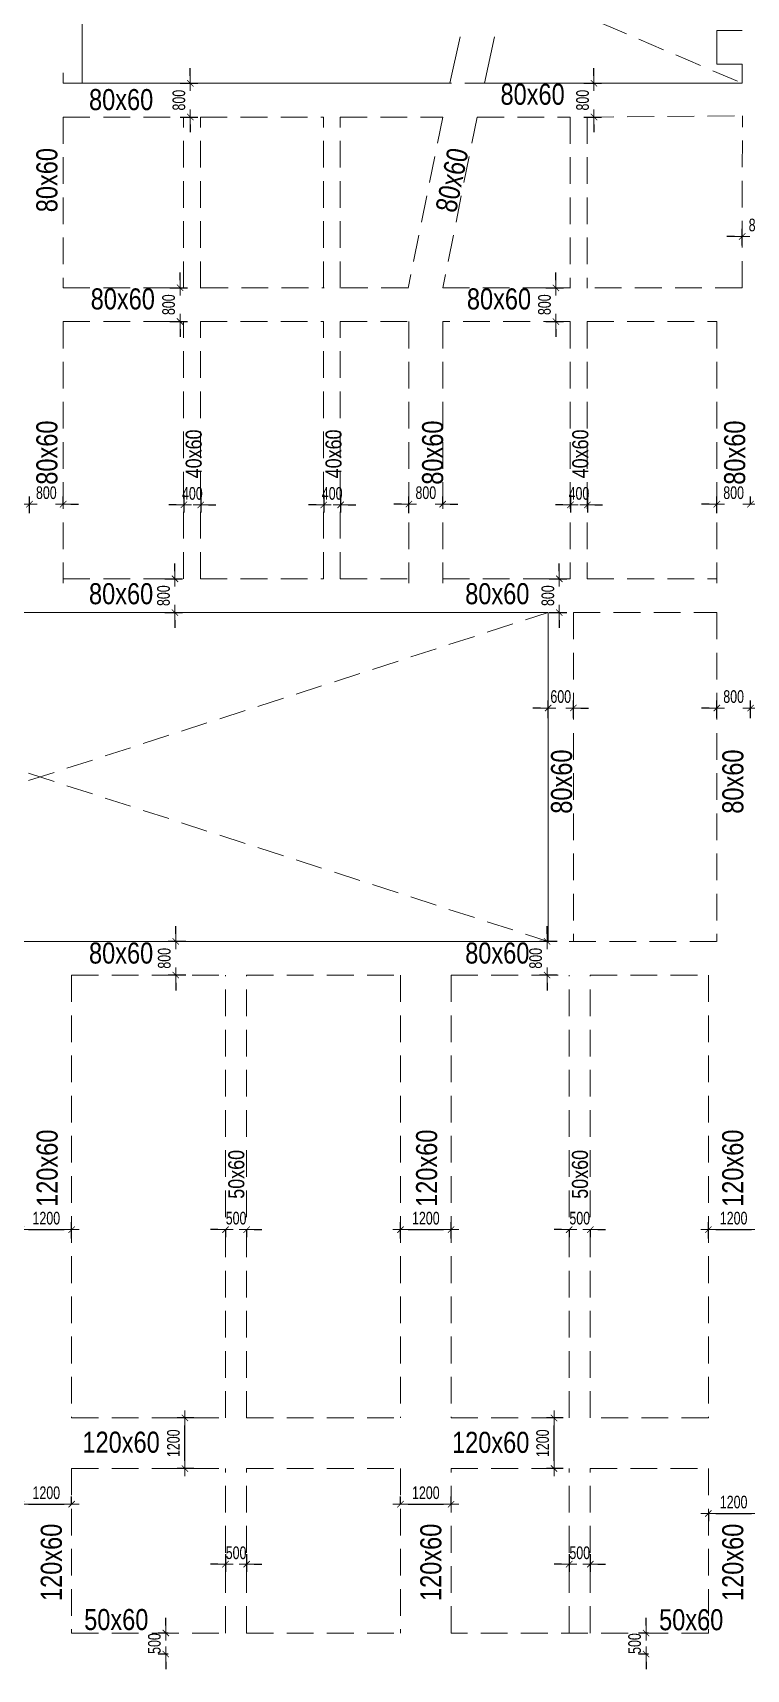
# Model space of a CAD drawing. Header units: millimetres. Extents: x 40 to 217000, y 40 to 90716.
# Drawn here: x 72378 to 89299, y 40 to 38849 of the extents above; entities that cross this region are included whole.
import ezdxf
from ezdxf.enums import TextEntityAlignment as Align

# ---------------------------------------------------------------- set-up
doc = ezdxf.new("R2010")
doc.units = ezdxf.units.MM
doc.header["$MEASUREMENT"] = 0
doc.header["$PDMODE"] = 1
doc.linetypes.add('DASHED2', pattern=[9.525, 6.35, -3.175])
doc.linetypes.add('HIDDEN2', pattern=[4.7625, 3.175, -1.5875])
doc.layers.get('Defpoints').update_dxf_attribs({"lineweight": 9})
doc.layers.add('Kich thuoc dam diml', color=230, linetype='Continuous', plot=False)
doc.layers.add('NDC. KT Dam', color=42, linetype='Continuous')
for name, color, linetype, lineweight in [('NDC_S_BEAM', 3, 'HIDDEN2', 20), ('NDC_S_DIM', 1, 'Continuous', 15), ('NDC_S_OPENING', 9, 'DASHED2', 13), ('NDC_S_SLAB', 2, 'Continuous', 20)]:
    doc.layers.add(name, color=color, linetype=linetype, lineweight=lineweight)
doc.styles.add('ARIAL', font='arial.ttf', dxfattribs={"width": 0.8})
doc.styles.add('NDC_DIM', font='', dxfattribs={"width": 0.75})
doc.styles.get('NDC_DIM').set_extended_font_data('Dotum')
doc.dimstyles.new('NDC_dim_100', dxfattribs={"dimscale": 120, "dimtxt": 2.5, "dimasz": 1.5, "dimexe": 1.5, "dimexo": 2.5, "dimgap": 1, "dimtad": 1, "dimdec": 0, "dimzin": 0, "dimdsep": 46, "dimtxsty": 'NDC_DIM', "dimblk": 'DIMMARK', "dimcen": 0.09, "dimdle": 1.2, "dimclrd": 1, "dimclre": 1, "dimclrt": 3, "dimadec": 0, "dimazin": 0, "dimtfac": 1, "dimtdec": 0, "dimtix": 1, "dimtofl": 0, "dimtmove": 0, "dimatfit": 3, "dimfxl": 0, "dimtolj": 1, "dimtzin": 0, "dimarcsym": 0})

# ---------------------------------------------------------------- blocks, each defined once
blk = doc.blocks.new('DIMMARK')
at = {"layer": 'NDC_S_DIM', "color": 1}
blk.add_line((-1.5, 0), (1, 0), dxfattribs=at)
at = {"layer": 'NDC_S_DIM', "color": 2, "const_width": 0.1}
blk.add_lwpolyline([(-0.42, -0.42), (0.42, 0.42)], dxfattribs=at)
blk = doc.blocks.new('*D1172')
at = {"layer": 'Defpoints', "color": 0, "transparency": 16777216}
for p in [(73300, 10466), (72100, 9952), (73300, 9952)]:
    blk.add_point(p, dxfattribs=at)
at = {"layer": 'Kich thuoc dam diml', "color": 1, "lineweight": -2, "transparency": 16777216}
for p, q in [((72100, 10252), (72100, 10646)), ((73300, 10252), (73300, 10646)), ((72280, 10466), (73120, 10466))]:
    blk.add_line(p, q, dxfattribs=at)
at = {"layer": 'Kich thuoc dam diml', "color": 1, "lineweight": -2, "transparency": 16777216, "xscale": 180, "yscale": 180, "zscale": 180, "rotation": 180}
blk.add_blockref('DIMMARK', (72100, 10466), dxfattribs=at)
at = {"layer": 'Kich thuoc dam diml', "color": 1, "lineweight": -2, "transparency": 16777216, "xscale": 180, "yscale": 180, "zscale": 180}
blk.add_blockref('DIMMARK', (73300, 10466), dxfattribs=at)
at = {"layer": 'Kich thuoc dam diml', "color": 3, "transparency": 16777216, "insert": (72700, 10736), "char_height": 300, "attachment_point": 5, "style": 'NDC_DIM'}
blk.add_mtext('\\A1;1200', dxfattribs=at)
blk = doc.blocks.new('*D1173')
at = {"layer": 'Defpoints', "color": 0, "transparency": 16777216}
for p in [(82300, 10466), (81100, 9952), (82300, 9952)]:
    blk.add_point(p, dxfattribs=at)
at = {"layer": 'Kich thuoc dam diml', "color": 1, "lineweight": -2, "transparency": 16777216}
for p, q in [((81100, 10252), (81100, 10646)), ((82300, 10252), (82300, 10646)), ((81280, 10466), (82120, 10466))]:
    blk.add_line(p, q, dxfattribs=at)
at = {"layer": 'Kich thuoc dam diml', "color": 1, "lineweight": -2, "transparency": 16777216, "xscale": 180, "yscale": 180, "zscale": 180, "rotation": 180}
blk.add_blockref('DIMMARK', (81100, 10466), dxfattribs=at)
at = {"layer": 'Kich thuoc dam diml', "color": 1, "lineweight": -2, "transparency": 16777216, "xscale": 180, "yscale": 180, "zscale": 180}
blk.add_blockref('DIMMARK', (82300, 10466), dxfattribs=at)
at = {"layer": 'Kich thuoc dam diml', "color": 3, "transparency": 16777216, "insert": (81700, 10736), "char_height": 300, "attachment_point": 5, "style": 'NDC_DIM'}
blk.add_mtext('\\A1;1200', dxfattribs=at)
blk = doc.blocks.new('*D1174')
at = {"layer": 'Defpoints', "color": 0, "transparency": 16777216}
for p in [(89600, 10466), (88400, 9952), (89600, 9952)]:
    blk.add_point(p, dxfattribs=at)
at = {"layer": 'Kich thuoc dam diml', "color": 1, "lineweight": -2, "transparency": 16777216}
for p, q in [((88400, 10252), (88400, 10646)), ((89600, 10252), (89600, 10646)), ((88580, 10466), (89420, 10466))]:
    blk.add_line(p, q, dxfattribs=at)
at = {"layer": 'Kich thuoc dam diml', "color": 1, "lineweight": -2, "transparency": 16777216, "xscale": 180, "yscale": 180, "zscale": 180, "rotation": 180}
blk.add_blockref('DIMMARK', (88400, 10466), dxfattribs=at)
at = {"layer": 'Kich thuoc dam diml', "color": 1, "lineweight": -2, "transparency": 16777216, "xscale": 180, "yscale": 180, "zscale": 180}
blk.add_blockref('DIMMARK', (89600, 10466), dxfattribs=at)
at = {"layer": 'Kich thuoc dam diml', "color": 3, "transparency": 16777216, "insert": (89000, 10736), "char_height": 300, "attachment_point": 5, "style": 'NDC_DIM'}
blk.add_mtext('\\A1;1200', dxfattribs=at)
blk = doc.blocks.new('*D1191')
at = {"layer": 'Defpoints', "color": 0, "transparency": 16777216}
for p in [(76950, 10585), (77450, 10585), (77450, 10466)]:
    blk.add_point(p, dxfattribs=at)
at = {"layer": 'Kich thuoc dam diml', "color": 1, "lineweight": -2, "transparency": 16777216}
for p, q in [((76770, 10466), (76590, 10466)), ((76950, 10466), (76950, 10286)), ((77450, 10466), (77450, 10286)), ((77630, 10466), (77810, 10466))]:
    blk.add_line(p, q, dxfattribs=at)
at = {"layer": 'Kich thuoc dam diml', "color": 1, "lineweight": -2, "transparency": 16777216, "xscale": 180, "yscale": 180, "zscale": 180}
blk.add_blockref('DIMMARK', (76950, 10466), dxfattribs=at)
at = {"layer": 'Kich thuoc dam diml', "color": 1, "lineweight": -2, "transparency": 16777216, "xscale": 180, "yscale": 180, "zscale": 180, "rotation": 180}
blk.add_blockref('DIMMARK', (77450, 10466), dxfattribs=at)
at = {"layer": 'Kich thuoc dam diml', "color": 3, "transparency": 16777216, "insert": (77200, 10736), "char_height": 300, "attachment_point": 5, "style": 'NDC_DIM'}
blk.add_mtext('\\A1;500', dxfattribs=at)
blk = doc.blocks.new('*D1192')
at = {"layer": 'Defpoints', "color": 0, "transparency": 16777216}
for p in [(85100, 10585), (85600, 10585), (85600, 10466)]:
    blk.add_point(p, dxfattribs=at)
at = {"layer": 'Kich thuoc dam diml', "color": 1, "lineweight": -2, "transparency": 16777216}
for p, q in [((84920, 10466), (84740, 10466)), ((85100, 10466), (85100, 10286)), ((85600, 10466), (85600, 10286)), ((85780, 10466), (85960, 10466))]:
    blk.add_line(p, q, dxfattribs=at)
at = {"layer": 'Kich thuoc dam diml', "color": 1, "lineweight": -2, "transparency": 16777216, "xscale": 180, "yscale": 180, "zscale": 180}
blk.add_blockref('DIMMARK', (85100, 10466), dxfattribs=at)
at = {"layer": 'Kich thuoc dam diml', "color": 1, "lineweight": -2, "transparency": 16777216, "xscale": 180, "yscale": 180, "zscale": 180, "rotation": 180}
blk.add_blockref('DIMMARK', (85600, 10466), dxfattribs=at)
at = {"layer": 'Kich thuoc dam diml', "color": 3, "transparency": 16777216, "insert": (85350, 10736), "char_height": 300, "attachment_point": 5, "style": 'NDC_DIM'}
blk.add_mtext('\\A1;500', dxfattribs=at)
blk = doc.blocks.new('*D1184')
at = {"layer": 'Defpoints', "color": 0, "transparency": 16777216}
for p in [(75985, 6000), (76499, 6000), (76499, 4800)]:
    blk.add_point(p, dxfattribs=at)
at = {"layer": 'Kich thuoc dam diml', "color": 1, "lineweight": -2, "transparency": 16777216}
for p, q in [((76199, 6000), (75805, 6000)), ((75985, 4980), (75985, 5820)), ((76199, 4800), (75805, 4800))]:
    blk.add_line(p, q, dxfattribs=at)
at = {"layer": 'Kich thuoc dam diml', "color": 1, "lineweight": -2, "transparency": 16777216, "xscale": 180, "yscale": 180, "zscale": 180}
for p, rotation in [((75985, 6000), 90), ((75985, 4800), 270)]:
    blk.add_blockref('DIMMARK', p, dxfattribs=dict(at, rotation=rotation))
at = {"layer": 'Kich thuoc dam diml', "color": 3, "transparency": 16777216, "insert": (75715, 5400), "char_height": 300, "attachment_point": 5, "rotation": 90, "style": 'NDC_DIM'}
blk.add_mtext('\\A1;1200', dxfattribs=at)
blk = doc.blocks.new('*D1185')
at = {"layer": 'Defpoints', "color": 0, "transparency": 16777216}
for p in [(84741, 6000), (85255, 6000), (85255, 4800)]:
    blk.add_point(p, dxfattribs=at)
at = {"layer": 'Kich thuoc dam diml', "color": 1, "lineweight": -2, "transparency": 16777216}
for p, q in [((84955, 6000), (84561, 6000)), ((84741, 4980), (84741, 5820)), ((84955, 4800), (84561, 4800))]:
    blk.add_line(p, q, dxfattribs=at)
at = {"layer": 'Kich thuoc dam diml', "color": 1, "lineweight": -2, "transparency": 16777216, "xscale": 180, "yscale": 180, "zscale": 180}
for p, rotation in [((84741, 6000), 90), ((84741, 4800), 270)]:
    blk.add_blockref('DIMMARK', p, dxfattribs=dict(at, rotation=rotation))
at = {"layer": 'Kich thuoc dam diml', "color": 3, "transparency": 16777216, "insert": (84471, 5400), "char_height": 300, "attachment_point": 5, "rotation": 90, "style": 'NDC_DIM'}
blk.add_mtext('\\A1;1200', dxfattribs=at)
blk = doc.blocks.new('*D1504')
at = {"layer": 'Defpoints', "color": 0, "transparency": 16777216}
for p in [(73100, 27670), (73100, 27369), (72300, 27156)]:
    blk.add_point(p, dxfattribs=at)
at = {"layer": 'Kich thuoc dam diml', "color": 1, "lineweight": -2, "transparency": 16777216}
for p, q in [((72120, 27670), (71940, 27670)), ((72300, 27456), (72300, 27850)), ((73100, 27669), (73100, 27850)), ((73280, 27670), (73460, 27670))]:
    blk.add_line(p, q, dxfattribs=at)
at = {"layer": 'Kich thuoc dam diml', "color": 1, "lineweight": -2, "transparency": 16777216, "xscale": 180, "yscale": 180, "zscale": 180}
blk.add_blockref('DIMMARK', (72300, 27670), dxfattribs=at)
at = {"layer": 'Kich thuoc dam diml', "color": 1, "lineweight": -2, "transparency": 16777216, "xscale": 180, "yscale": 180, "zscale": 180, "rotation": 180}
blk.add_blockref('DIMMARK', (73100, 27670), dxfattribs=at)
at = {"layer": 'Kich thuoc dam diml', "color": 3, "transparency": 16777216, "insert": (72700, 27940), "char_height": 300, "attachment_point": 5, "style": 'NDC_DIM'}
blk.add_mtext('\\A1;800', dxfattribs=at)
blk = doc.blocks.new('*D1505')
at = {"layer": 'Defpoints', "color": 0, "transparency": 16777216}
for p in [(82100, 27670), (82100, 27369), (81300, 27156)]:
    blk.add_point(p, dxfattribs=at)
at = {"layer": 'Kich thuoc dam diml', "color": 1, "lineweight": -2, "transparency": 16777216}
for p, q in [((81120, 27670), (80940, 27670)), ((81300, 27456), (81300, 27850)), ((82100, 27669), (82100, 27850)), ((82280, 27670), (82460, 27670))]:
    blk.add_line(p, q, dxfattribs=at)
at = {"layer": 'Kich thuoc dam diml', "color": 1, "lineweight": -2, "transparency": 16777216, "xscale": 180, "yscale": 180, "zscale": 180}
blk.add_blockref('DIMMARK', (81300, 27670), dxfattribs=at)
at = {"layer": 'Kich thuoc dam diml', "color": 1, "lineweight": -2, "transparency": 16777216, "xscale": 180, "yscale": 180, "zscale": 180, "rotation": 180}
blk.add_blockref('DIMMARK', (82100, 27670), dxfattribs=at)
at = {"layer": 'Kich thuoc dam diml', "color": 3, "transparency": 16777216, "insert": (81700, 27940), "char_height": 300, "attachment_point": 5, "style": 'NDC_DIM'}
blk.add_mtext('\\A1;800', dxfattribs=at)
blk = doc.blocks.new('*D1506')
at = {"layer": 'Defpoints', "color": 0, "transparency": 16777216}
for p in [(89400, 27670), (89400, 27369), (88600, 27156)]:
    blk.add_point(p, dxfattribs=at)
at = {"layer": 'Kich thuoc dam diml', "color": 1, "lineweight": -2, "transparency": 16777216}
for p, q in [((88420, 27670), (88240, 27670)), ((88600, 27456), (88600, 27850)), ((89400, 27669), (89400, 27850)), ((89580, 27670), (89760, 27670))]:
    blk.add_line(p, q, dxfattribs=at)
at = {"layer": 'Kich thuoc dam diml', "color": 1, "lineweight": -2, "transparency": 16777216, "xscale": 180, "yscale": 180, "zscale": 180}
blk.add_blockref('DIMMARK', (88600, 27670), dxfattribs=at)
at = {"layer": 'Kich thuoc dam diml', "color": 1, "lineweight": -2, "transparency": 16777216, "xscale": 180, "yscale": 180, "zscale": 180, "rotation": 180}
blk.add_blockref('DIMMARK', (89400, 27670), dxfattribs=at)
at = {"layer": 'Kich thuoc dam diml', "color": 3, "transparency": 16777216, "insert": (89000, 27940), "char_height": 300, "attachment_point": 5, "style": 'NDC_DIM'}
blk.add_mtext('\\A1;800', dxfattribs=at)
blk = doc.blocks.new('*D1510')
at = {"layer": 'Defpoints', "color": 0, "transparency": 16777216}
for p in [(85200, 22835), (84600, 22180), (85200, 22180)]:
    blk.add_point(p, dxfattribs=at)
at = {"layer": 'Kich thuoc dam diml', "color": 1, "lineweight": -2, "transparency": 16777216}
for p, q in [((84600, 22595), (84600, 23015)), ((85200, 22595), (85200, 23015)), ((84420, 22835), (84240, 22835)), ((85380, 22835), (85560, 22835))]:
    blk.add_line(p, q, dxfattribs=at)
at = {"layer": 'Kich thuoc dam diml', "color": 1, "lineweight": -2, "transparency": 16777216, "xscale": 180, "yscale": 180, "zscale": 180}
blk.add_blockref('DIMMARK', (84600, 22835), dxfattribs=at)
at = {"layer": 'Kich thuoc dam diml', "color": 1, "lineweight": -2, "transparency": 16777216, "xscale": 180, "yscale": 180, "zscale": 180, "rotation": 180}
blk.add_blockref('DIMMARK', (85200, 22835), dxfattribs=at)
at = {"layer": 'Kich thuoc dam diml', "color": 3, "transparency": 16777216, "insert": (84900, 23105), "char_height": 300, "attachment_point": 5, "style": 'NDC_DIM'}
blk.add_mtext('\\A1;600', dxfattribs=at)
blk = doc.blocks.new('*D1511')
at = {"layer": 'Defpoints', "color": 0, "transparency": 16777216}
for p in [(89400, 22835), (88600, 21954), (89400, 21954)]:
    blk.add_point(p, dxfattribs=at)
at = {"layer": 'Kich thuoc dam diml', "color": 1, "lineweight": -2, "transparency": 16777216}
for p, q in [((88600, 22595), (88600, 23015)), ((89400, 22595), (89400, 23015)), ((88420, 22835), (88240, 22835)), ((89580, 22835), (89760, 22835))]:
    blk.add_line(p, q, dxfattribs=at)
at = {"layer": 'Kich thuoc dam diml', "color": 1, "lineweight": -2, "transparency": 16777216, "xscale": 180, "yscale": 180, "zscale": 180}
blk.add_blockref('DIMMARK', (88600, 22835), dxfattribs=at)
at = {"layer": 'Kich thuoc dam diml', "color": 1, "lineweight": -2, "transparency": 16777216, "xscale": 180, "yscale": 180, "zscale": 180, "rotation": 180}
blk.add_blockref('DIMMARK', (89400, 22835), dxfattribs=at)
at = {"layer": 'Kich thuoc dam diml', "color": 3, "transparency": 16777216, "insert": (89000, 23105), "char_height": 300, "attachment_point": 5, "style": 'NDC_DIM'}
blk.add_mtext('\\A1;800', dxfattribs=at)
blk = doc.blocks.new('*D1529')
at = {"layer": 'Defpoints', "color": 0, "transparency": 16777216}
for p in [(76950, 3413), (77450, 3413), (77450, 2531)]:
    blk.add_point(p, dxfattribs=at)
at = {"layer": 'Kich thuoc dam diml', "color": 1, "lineweight": -2, "transparency": 16777216}
for p, q in [((76950, 2771), (76950, 2351)), ((77450, 2771), (77450, 2351)), ((76770, 2531), (76590, 2531)), ((77630, 2531), (77810, 2531))]:
    blk.add_line(p, q, dxfattribs=at)
at = {"layer": 'Kich thuoc dam diml', "color": 1, "lineweight": -2, "transparency": 16777216, "xscale": 180, "yscale": 180, "zscale": 180}
blk.add_blockref('DIMMARK', (76950, 2531), dxfattribs=at)
at = {"layer": 'Kich thuoc dam diml', "color": 1, "lineweight": -2, "transparency": 16777216, "xscale": 180, "yscale": 180, "zscale": 180, "rotation": 180}
blk.add_blockref('DIMMARK', (77450, 2531), dxfattribs=at)
at = {"layer": 'Kich thuoc dam diml', "color": 3, "transparency": 16777216, "insert": (77200, 2801), "char_height": 300, "attachment_point": 5, "style": 'NDC_DIM'}
blk.add_mtext('\\A1;500', dxfattribs=at)
blk = doc.blocks.new('*D1539')
at = {"layer": 'Defpoints', "color": 0, "transparency": 16777216}
for p in [(85100, 3413), (85600, 3413), (85600, 2531)]:
    blk.add_point(p, dxfattribs=at)
at = {"layer": 'Kich thuoc dam diml', "color": 1, "lineweight": -2, "transparency": 16777216}
for p, q in [((85100, 2771), (85100, 2351)), ((85600, 2771), (85600, 2351)), ((84920, 2531), (84740, 2531)), ((85780, 2531), (85960, 2531))]:
    blk.add_line(p, q, dxfattribs=at)
at = {"layer": 'Kich thuoc dam diml', "color": 1, "lineweight": -2, "transparency": 16777216, "xscale": 180, "yscale": 180, "zscale": 180}
blk.add_blockref('DIMMARK', (85100, 2531), dxfattribs=at)
at = {"layer": 'Kich thuoc dam diml', "color": 1, "lineweight": -2, "transparency": 16777216, "xscale": 180, "yscale": 180, "zscale": 180, "rotation": 180}
blk.add_blockref('DIMMARK', (85600, 2531), dxfattribs=at)
at = {"layer": 'Kich thuoc dam diml', "color": 3, "transparency": 16777216, "insert": (85350, 2801), "char_height": 300, "attachment_point": 5, "style": 'NDC_DIM'}
blk.add_mtext('\\A1;500', dxfattribs=at)
blk = doc.blocks.new('*D1550')
at = {"layer": 'Defpoints', "color": 0, "transparency": 16777216}
for p in [(88400, 3983), (89600, 3983), (89600, 3734)]:
    blk.add_point(p, dxfattribs=at)
at = {"layer": 'Kich thuoc dam diml', "color": 1, "lineweight": -2, "transparency": 16777216}
for p, q in [((88400, 3734), (88400, 3554)), ((88580, 3734), (89420, 3734)), ((89600, 3734), (89600, 3554))]:
    blk.add_line(p, q, dxfattribs=at)
at = {"layer": 'Kich thuoc dam diml', "color": 1, "lineweight": -2, "transparency": 16777216, "xscale": 180, "yscale": 180, "zscale": 180, "rotation": 180}
blk.add_blockref('DIMMARK', (88400, 3734), dxfattribs=at)
at = {"layer": 'Kich thuoc dam diml', "color": 1, "lineweight": -2, "transparency": 16777216, "xscale": 180, "yscale": 180, "zscale": 180}
blk.add_blockref('DIMMARK', (89600, 3734), dxfattribs=at)
at = {"layer": 'Kich thuoc dam diml', "color": 3, "transparency": 16777216, "insert": (89000, 4004), "char_height": 300, "attachment_point": 5, "style": 'NDC_DIM'}
blk.add_mtext('\\A1;1200', dxfattribs=at)
blk = doc.blocks.new('*D1557')
at = {"layer": 'Defpoints', "color": 0, "transparency": 16777216}
for p in [(75534, 900), (75889, 900), (75889, 400)]:
    blk.add_point(p, dxfattribs=at)
at = {"layer": 'Kich thuoc dam diml', "color": 1, "lineweight": -2, "transparency": 16777216}
for p, q in [((75534, 1080), (75534, 1260)), ((75589, 900), (75354, 900)), ((75589, 400), (75354, 400)), ((75534, 220), (75534, 40))]:
    blk.add_line(p, q, dxfattribs=at)
at = {"layer": 'Kich thuoc dam diml', "color": 1, "lineweight": -2, "transparency": 16777216, "xscale": 180, "yscale": 180, "zscale": 180}
for p, rotation in [((75534, 900), 270), ((75534, 400), 90)]:
    blk.add_blockref('DIMMARK', p, dxfattribs=dict(at, rotation=rotation))
at = {"layer": 'Kich thuoc dam diml', "color": 3, "transparency": 16777216, "insert": (75264, 650), "char_height": 300, "attachment_point": 5, "rotation": 90, "style": 'NDC_DIM'}
blk.add_mtext('\\A1;500', dxfattribs=at)
blk = doc.blocks.new('*D1558')
at = {"layer": 'Defpoints', "color": 0, "transparency": 16777216}
for p in [(86923, 900), (87278, 900), (87278, 400)]:
    blk.add_point(p, dxfattribs=at)
at = {"layer": 'Kich thuoc dam diml', "color": 1, "lineweight": -2, "transparency": 16777216}
for p, q in [((86923, 1080), (86923, 1260)), ((86978, 900), (86743, 900)), ((86978, 400), (86743, 400)), ((86923, 220), (86923, 40))]:
    blk.add_line(p, q, dxfattribs=at)
at = {"layer": 'Kich thuoc dam diml', "color": 1, "lineweight": -2, "transparency": 16777216, "xscale": 180, "yscale": 180, "zscale": 180}
for p, rotation in [((86923, 900), 270), ((86923, 400), 90)]:
    blk.add_blockref('DIMMARK', p, dxfattribs=dict(at, rotation=rotation))
at = {"layer": 'Kich thuoc dam diml', "color": 3, "transparency": 16777216, "insert": (86653, 650), "char_height": 300, "attachment_point": 5, "rotation": 90, "style": 'NDC_DIM'}
blk.add_mtext('\\A1;500', dxfattribs=at)
blk = doc.blocks.new('*D1569')
at = {"layer": 'Defpoints', "color": 0, "transparency": 16777216}
for p in [(75769, 17300), (76931, 17300), (76931, 16500)]:
    blk.add_point(p, dxfattribs=at)
at = {"layer": 'Kich thuoc dam diml', "color": 1, "lineweight": -2, "transparency": 16777216}
for p, q in [((75769, 17480), (75769, 17660)), ((76009, 17300), (75589, 17300)), ((76009, 16500), (75589, 16500)), ((75769, 16320), (75769, 16140))]:
    blk.add_line(p, q, dxfattribs=at)
at = {"layer": 'Kich thuoc dam diml', "color": 1, "lineweight": -2, "transparency": 16777216, "xscale": 180, "yscale": 180, "zscale": 180}
for p, rotation in [((75769, 17300), 270), ((75769, 16500), 90)]:
    blk.add_blockref('DIMMARK', p, dxfattribs=dict(at, rotation=rotation))
at = {"layer": 'Kich thuoc dam diml', "color": 3, "transparency": 16777216, "insert": (75499, 16900), "char_height": 300, "attachment_point": 5, "rotation": 90, "style": 'NDC_DIM'}
blk.add_mtext('\\A1;800', dxfattribs=at)
blk = doc.blocks.new('*D1570')
at = {"layer": 'Defpoints', "color": 0, "transparency": 16777216}
for p in [(84575, 17300), (85736, 17300), (85736, 16500)]:
    blk.add_point(p, dxfattribs=at)
at = {"layer": 'Kich thuoc dam diml', "color": 1, "lineweight": -2, "transparency": 16777216}
for p, q in [((84575, 17480), (84575, 17660)), ((84815, 17300), (84395, 17300)), ((84815, 16500), (84395, 16500)), ((84575, 16320), (84575, 16140))]:
    blk.add_line(p, q, dxfattribs=at)
at = {"layer": 'Kich thuoc dam diml', "color": 1, "lineweight": -2, "transparency": 16777216, "xscale": 180, "yscale": 180, "zscale": 180}
for p, rotation in [((84575, 17300), 270), ((84575, 16500), 90)]:
    blk.add_blockref('DIMMARK', p, dxfattribs=dict(at, rotation=rotation))
at = {"layer": 'Kich thuoc dam diml', "color": 3, "transparency": 16777216, "insert": (84305, 16900), "char_height": 300, "attachment_point": 5, "rotation": 90, "style": 'NDC_DIM'}
blk.add_mtext('\\A1;800', dxfattribs=at)
blk = doc.blocks.new('*D1591')
at = {"layer": 'Defpoints', "color": 0, "transparency": 16777216}
for p in [(74861, 25900), (75750, 25900), (74678, 25100)]:
    blk.add_point(p, dxfattribs=at)
at = {"layer": 'Kich thuoc dam diml', "color": 1, "lineweight": -2, "transparency": 16777216}
for p, q in [((75750, 26080), (75750, 26260)), ((75510, 25900), (75930, 25900)), ((75510, 25100), (75930, 25100)), ((75750, 24920), (75750, 24740))]:
    blk.add_line(p, q, dxfattribs=at)
at = {"layer": 'Kich thuoc dam diml', "color": 1, "lineweight": -2, "transparency": 16777216, "xscale": 180, "yscale": 180, "zscale": 180}
for p, rotation in [((75750, 25900), 270), ((75750, 25100), 90)]:
    blk.add_blockref('DIMMARK', p, dxfattribs=dict(at, rotation=rotation))
at = {"layer": 'Kich thuoc dam diml', "color": 3, "transparency": 16777216, "insert": (75480, 25500), "char_height": 300, "attachment_point": 5, "rotation": 90, "style": 'NDC_DIM'}
blk.add_mtext('\\A1;800', dxfattribs=at)
blk = doc.blocks.new('*D1592')
at = {"layer": 'Defpoints', "color": 0, "transparency": 16777216}
for p in [(83977, 25900), (84865, 25900), (83794, 25100)]:
    blk.add_point(p, dxfattribs=at)
at = {"layer": 'Kich thuoc dam diml', "color": 1, "lineweight": -2, "transparency": 16777216}
for p, q in [((84865, 26080), (84865, 26260)), ((84625, 25900), (85045, 25900)), ((84625, 25100), (85045, 25100)), ((84865, 24920), (84865, 24740))]:
    blk.add_line(p, q, dxfattribs=at)
at = {"layer": 'Kich thuoc dam diml', "color": 1, "lineweight": -2, "transparency": 16777216, "xscale": 180, "yscale": 180, "zscale": 180}
for p, rotation in [((84865, 25900), 270), ((84865, 25100), 90)]:
    blk.add_blockref('DIMMARK', p, dxfattribs=dict(at, rotation=rotation))
at = {"layer": 'Kich thuoc dam diml', "color": 3, "transparency": 16777216, "insert": (84595, 25500), "char_height": 300, "attachment_point": 5, "rotation": 90, "style": 'NDC_DIM'}
blk.add_mtext('\\A1;800', dxfattribs=at)
blk = doc.blocks.new('*D1615')
at = {"layer": 'Defpoints', "color": 0, "transparency": 16777216}
for p in [(74466, 32800), (75871, 32800), (74466, 32000)]:
    blk.add_point(p, dxfattribs=at)
at = {"layer": 'Kich thuoc dam diml', "color": 1, "lineweight": -2, "transparency": 16777216}
for p, q in [((75871, 32980), (75871, 33160)), ((75631, 32800), (76051, 32800)), ((75631, 32000), (76051, 32000)), ((75871, 31820), (75871, 31640))]:
    blk.add_line(p, q, dxfattribs=at)
at = {"layer": 'Kich thuoc dam diml', "color": 1, "lineweight": -2, "transparency": 16777216, "xscale": 180, "yscale": 180, "zscale": 180}
for p, rotation in [((75871, 32800), 270), ((75871, 32000), 90)]:
    blk.add_blockref('DIMMARK', p, dxfattribs=dict(at, rotation=rotation))
at = {"layer": 'Kich thuoc dam diml', "color": 3, "transparency": 16777216, "insert": (75601, 32400), "char_height": 300, "attachment_point": 5, "rotation": 90, "style": 'NDC_DIM'}
blk.add_mtext('\\A1;800', dxfattribs=at)
blk = doc.blocks.new('*D1616')
at = {"layer": 'Defpoints', "color": 0, "transparency": 16777216}
for p in [(83380, 32800), (84785, 32800), (83380, 32000)]:
    blk.add_point(p, dxfattribs=at)
at = {"layer": 'Kich thuoc dam diml', "color": 1, "lineweight": -2, "transparency": 16777216}
for p, q in [((84785, 32980), (84785, 33160)), ((84545, 32800), (84965, 32800)), ((84545, 32000), (84965, 32000)), ((84785, 31820), (84785, 31640))]:
    blk.add_line(p, q, dxfattribs=at)
at = {"layer": 'Kich thuoc dam diml', "color": 1, "lineweight": -2, "transparency": 16777216, "xscale": 180, "yscale": 180, "zscale": 180}
for p, rotation in [((84785, 32800), 270), ((84785, 32000), 90)]:
    blk.add_blockref('DIMMARK', p, dxfattribs=dict(at, rotation=rotation))
at = {"layer": 'Kich thuoc dam diml', "color": 3, "transparency": 16777216, "insert": (84515, 32400), "char_height": 300, "attachment_point": 5, "rotation": 90, "style": 'NDC_DIM'}
blk.add_mtext('\\A1;800', dxfattribs=at)
blk = doc.blocks.new('*D1623')
at = {"layer": 'Defpoints', "color": 0, "transparency": 16777216}
for p in [(74786, 37650), (76115, 37650), (74785, 36850)]:
    blk.add_point(p, dxfattribs=at)
at = {"layer": 'Kich thuoc dam diml', "color": 1, "lineweight": -2, "transparency": 16777216}
for p, q in [((75875, 37650), (76295, 37650)), ((76115, 37830), (76115, 38010)), ((75875, 36850), (76295, 36850)), ((76115, 36670), (76115, 36490))]:
    blk.add_line(p, q, dxfattribs=at)
at = {"layer": 'Kich thuoc dam diml', "color": 1, "lineweight": -2, "transparency": 16777216, "xscale": 180, "yscale": 180, "zscale": 180}
for p, rotation in [((76115, 37650), 270), ((76115, 36850), 90)]:
    blk.add_blockref('DIMMARK', p, dxfattribs=dict(at, rotation=rotation))
at = {"layer": 'Kich thuoc dam diml', "color": 3, "transparency": 16777216, "insert": (75845, 37250), "char_height": 300, "attachment_point": 5, "rotation": 90, "style": 'NDC_DIM'}
blk.add_mtext('\\A1;800', dxfattribs=at)
blk = doc.blocks.new('*D1624')
at = {"layer": 'Defpoints', "color": 0, "transparency": 16777216}
for p in [(84358, 37650), (85688, 37650), (84358, 36850)]:
    blk.add_point(p, dxfattribs=at)
at = {"layer": 'Kich thuoc dam diml', "color": 1, "lineweight": -2, "transparency": 16777216}
for p, q in [((85448, 37650), (85868, 37650)), ((85688, 37830), (85688, 38010)), ((85448, 36850), (85868, 36850)), ((85688, 36670), (85688, 36490))]:
    blk.add_line(p, q, dxfattribs=at)
at = {"layer": 'Kich thuoc dam diml', "color": 1, "lineweight": -2, "transparency": 16777216, "xscale": 180, "yscale": 180, "zscale": 180}
for p, rotation in [((85688, 37650), 270), ((85688, 36850), 90)]:
    blk.add_blockref('DIMMARK', p, dxfattribs=dict(at, rotation=rotation))
at = {"layer": 'Kich thuoc dam diml', "color": 3, "transparency": 16777216, "insert": (85418, 37250), "char_height": 300, "attachment_point": 5, "rotation": 90, "style": 'NDC_DIM'}
blk.add_mtext('\\A1;800', dxfattribs=at)
blk = doc.blocks.new('*D1402')
at = {"layer": 'Defpoints', "color": 0, "transparency": 16777216}
for p in [(73300, 3955), (72100, 3750), (73300, 3750)]:
    blk.add_point(p, dxfattribs=at)
at = {"layer": 'Kich thuoc dam diml', "color": 1, "lineweight": -2, "transparency": 16777216}
for p, q in [((72100, 3955), (72100, 4135)), ((72280, 3955), (73120, 3955)), ((73300, 3955), (73300, 4135))]:
    blk.add_line(p, q, dxfattribs=at)
at = {"layer": 'Kich thuoc dam diml', "color": 1, "lineweight": -2, "transparency": 16777216, "xscale": 180, "yscale": 180, "zscale": 180, "rotation": 180}
blk.add_blockref('DIMMARK', (72100, 3955), dxfattribs=at)
at = {"layer": 'Kich thuoc dam diml', "color": 1, "lineweight": -2, "transparency": 16777216, "xscale": 180, "yscale": 180, "zscale": 180}
blk.add_blockref('DIMMARK', (73300, 3955), dxfattribs=at)
at = {"layer": 'Kich thuoc dam diml', "color": 3, "transparency": 16777216, "insert": (72700, 4225), "char_height": 300, "attachment_point": 5, "style": 'NDC_DIM'}
blk.add_mtext('\\A1;1200', dxfattribs=at)
blk = doc.blocks.new('*D1466')
at = {"layer": 'Defpoints', "color": 0, "transparency": 16777216}
for p in [(75963, 28771), (76363, 28771), (76363, 27653)]:
    blk.add_point(p, dxfattribs=at)
at = {"layer": 'Kich thuoc dam diml', "color": 1, "lineweight": -2, "transparency": 16777216}
for p, q in [((75783, 27653), (75603, 27653)), ((75963, 27893), (75963, 27473)), ((76363, 27893), (76363, 27473)), ((76543, 27653), (76723, 27653))]:
    blk.add_line(p, q, dxfattribs=at)
at = {"layer": 'Kich thuoc dam diml', "color": 1, "lineweight": -2, "transparency": 16777216, "xscale": 180, "yscale": 180, "zscale": 180}
blk.add_blockref('DIMMARK', (75963, 27653), dxfattribs=at)
at = {"layer": 'Kich thuoc dam diml', "color": 1, "lineweight": -2, "transparency": 16777216, "xscale": 180, "yscale": 180, "zscale": 180, "rotation": 180}
blk.add_blockref('DIMMARK', (76363, 27653), dxfattribs=at)
at = {"layer": 'Kich thuoc dam diml', "color": 3, "transparency": 16777216, "insert": (76163, 27923), "char_height": 300, "attachment_point": 5, "style": 'NDC_DIM'}
blk.add_mtext('\\A1;400', dxfattribs=at)
blk = doc.blocks.new('*D1467')
at = {"layer": 'Defpoints', "color": 0, "transparency": 16777216}
for p in [(79279, 28771), (79679, 28771), (79679, 27653)]:
    blk.add_point(p, dxfattribs=at)
at = {"layer": 'Kich thuoc dam diml', "color": 1, "lineweight": -2, "transparency": 16777216}
for p, q in [((79099, 27653), (78919, 27653)), ((79279, 27893), (79279, 27473)), ((79679, 27893), (79679, 27473)), ((79859, 27653), (80039, 27653))]:
    blk.add_line(p, q, dxfattribs=at)
at = {"layer": 'Kich thuoc dam diml', "color": 1, "lineweight": -2, "transparency": 16777216, "xscale": 180, "yscale": 180, "zscale": 180}
blk.add_blockref('DIMMARK', (79279, 27653), dxfattribs=at)
at = {"layer": 'Kich thuoc dam diml', "color": 1, "lineweight": -2, "transparency": 16777216, "xscale": 180, "yscale": 180, "zscale": 180, "rotation": 180}
blk.add_blockref('DIMMARK', (79679, 27653), dxfattribs=at)
at = {"layer": 'Kich thuoc dam diml', "color": 3, "transparency": 16777216, "insert": (79479, 27923), "char_height": 300, "attachment_point": 5, "style": 'NDC_DIM'}
blk.add_mtext('\\A1;400', dxfattribs=at)
blk = doc.blocks.new('*D1468')
at = {"layer": 'Defpoints', "color": 0, "transparency": 16777216}
for p in [(85132, 28771), (85532, 28771), (85532, 27653)]:
    blk.add_point(p, dxfattribs=at)
at = {"layer": 'Kich thuoc dam diml', "color": 1, "lineweight": -2, "transparency": 16777216}
for p, q in [((84952, 27653), (84772, 27653)), ((85132, 27893), (85132, 27473)), ((85532, 27893), (85532, 27473)), ((85712, 27653), (85892, 27653))]:
    blk.add_line(p, q, dxfattribs=at)
at = {"layer": 'Kich thuoc dam diml', "color": 1, "lineweight": -2, "transparency": 16777216, "xscale": 180, "yscale": 180, "zscale": 180}
blk.add_blockref('DIMMARK', (85132, 27653), dxfattribs=at)
at = {"layer": 'Kich thuoc dam diml', "color": 1, "lineweight": -2, "transparency": 16777216, "xscale": 180, "yscale": 180, "zscale": 180, "rotation": 180}
blk.add_blockref('DIMMARK', (85532, 27653), dxfattribs=at)
at = {"layer": 'Kich thuoc dam diml', "color": 3, "transparency": 16777216, "insert": (85332, 27923), "char_height": 300, "attachment_point": 5, "style": 'NDC_DIM'}
blk.add_mtext('\\A1;400', dxfattribs=at)
blk = doc.blocks.new('*D1474')
at = {"layer": 'Defpoints', "color": 0, "transparency": 16777216}
for p in [(90002, 34018), (89202, 33504), (90002, 33717)]:
    blk.add_point(p, dxfattribs=at)
at = {"layer": 'Kich thuoc dam diml', "color": 1, "lineweight": -2, "transparency": 16777216}
for p, q in [((89202, 33804), (89202, 34198)), ((90002, 34017), (90002, 34198)), ((89022, 34018), (88842, 34018)), ((90182, 34018), (90362, 34018))]:
    blk.add_line(p, q, dxfattribs=at)
at = {"layer": 'Kich thuoc dam diml', "color": 1, "lineweight": -2, "transparency": 16777216, "xscale": 180, "yscale": 180, "zscale": 180}
blk.add_blockref('DIMMARK', (89202, 34018), dxfattribs=at)
at = {"layer": 'Kich thuoc dam diml', "color": 1, "lineweight": -2, "transparency": 16777216, "xscale": 180, "yscale": 180, "zscale": 180, "rotation": 180}
blk.add_blockref('DIMMARK', (90002, 34018), dxfattribs=at)
at = {"layer": 'Kich thuoc dam diml', "color": 3, "transparency": 16777216, "insert": (89602, 34288), "char_height": 300, "attachment_point": 5, "style": 'NDC_DIM'}
blk.add_mtext('\\A1;800', dxfattribs=at)
blk = doc.blocks.new('*D1329')
at = {"layer": 'Defpoints', "color": 0, "transparency": 16777216}
for p in [(82300, 3955), (81100, 3750), (82300, 3750)]:
    blk.add_point(p, dxfattribs=at)
at = {"layer": 'Kich thuoc dam diml', "color": 1, "lineweight": -2, "transparency": 16777216}
for p, q in [((81100, 3955), (81100, 4135)), ((81280, 3955), (82120, 3955)), ((82300, 3955), (82300, 4135))]:
    blk.add_line(p, q, dxfattribs=at)
at = {"layer": 'Kich thuoc dam diml', "color": 1, "lineweight": -2, "transparency": 16777216, "xscale": 180, "yscale": 180, "zscale": 180, "rotation": 180}
blk.add_blockref('DIMMARK', (81100, 3955), dxfattribs=at)
at = {"layer": 'Kich thuoc dam diml', "color": 1, "lineweight": -2, "transparency": 16777216, "xscale": 180, "yscale": 180, "zscale": 180}
blk.add_blockref('DIMMARK', (82300, 3955), dxfattribs=at)
at = {"layer": 'Kich thuoc dam diml', "color": 3, "transparency": 16777216, "insert": (81700, 4225), "char_height": 300, "attachment_point": 5, "style": 'NDC_DIM'}
blk.add_mtext('\\A1;1200', dxfattribs=at)

msp = doc.modelspace()

# ---------------------------------------------------------------- linework, layer by layer
at = {"layer": 'NDC_S_BEAM', "ltscale": 200}
for p, q in [((73100, 37650), (73100, 37900)), ((73100, 37650.5), (83090.1, 37650)), ((83141.3, 37649.9), (89200, 37650)), ((85525, 36850), (89207.5, 36877.1)), ((89200, 32800), (89207.5, 36877.1)), ((73100, 36849.9), (75956.2, 36849.9)), ((75956.2, 32792), (75956.2, 36849.9)), ((76356.2, 32792), (76356.2, 36849.9)), ((76356.2, 36849.9), (79272.3, 36849.9)), ((79272.3, 32792), (79272.3, 36849.9)), ((79672.3, 32792), (79672.3, 36849.9)), ((79672.3, 36849.9), (82104.3, 36849.9)), ((82104.3, 36849.9), (81281.6, 32792)), ((82920.6, 36849.9), (82099.5, 32800)), ((82920.6, 36849.9), (85125, 36849.9)), ((85125, 36849.9), (85125, 32792)), ((85525, 36850), (85525, 32792)), ((76374.5, 32800), (79290.7, 32800)), ((79690.7, 32800), (81300, 32800)), ((82099.5, 32800), (85127.1, 32800)), ((89200, 32800), (85527.1, 32800)), ((73100, 32000), (75956.2, 32000)), ((75956.2, 25900), (75956.2, 32000)), ((76356.2, 25900), (76356.2, 32000)), ((76356.2, 32000), (79272.3, 32000)), ((79272.3, 25900), (79272.3, 32000)), ((79672.3, 25900), (79672.3, 32000)), ((85125, 32000), (85125, 25900)), ((85525, 32000), (88600, 32000)), ((85525, 32000), (85525, 25900)), ((73100, 25900), (75956.2, 25900)), ((76356.2, 25900), (79272.3, 25900)), ((79672.3, 25900), (81300, 25900)), ((82100, 25900), (85125, 25900)), ((85525, 25900), (88600, 25900)), ((84600, 25100), (84600, 17300)), ((85200, 25100), (88600, 25100)), ((85200, 25100), (85200, 17300)), ((60500, 17300), (84600, 17300)), ((85100, 17300), (88600, 17300)), ((73300, 16500), (76950, 16500)), ((76950, 6000), (76950, 16500)), ((77450, 16500), (81100, 16500)), ((77450, 6000), (77450, 16500)), ((82300, 16500), (85100, 16500)), ((85100, 6000), (85100, 16500)), ((85600, 16500), (88400, 16500)), ((85600, 6000), (85600, 16500)), ((73300, 6000), (76950, 6000)), ((77450, 6000), (81100, 6000)), ((82300, 6000), (85100, 6000)), ((73300, 4800), (76950, 4800)), ((73300, 4800), (73300, 900)), ((76950, 900), (76950, 4800)), ((77450, 4800), (81100, 4800)), ((77450, 900), (77450, 4800)), ((81100, 4800), (81100, 900)), ((82300, 4800), (85100, 4800)), ((82300, 900), (82300, 4800)), ((85100, 900), (85100, 4800)), ((85600, 900), (85600, 4800)), ((85600, 4800), (88400, 4800)), ((88400, 4800), (88400, 900)), ((73300, 900), (76950, 900)), ((77450, 900), (81100, 900)), ((88400, 900), (82300, 900))]:
    msp.add_line(p, q, dxfattribs=at)
for points in [[(73100, 36849.9), (73100, 32800), (75956.2, 32800)], [(73100, 32000), (73100, 25800)], [(79672.3, 32000), (81300, 32000), (81300, 25800)], [(85125, 32000), (82100, 32000), (82100, 25800)], [(88600, 32000), (88600, 25800)], [(88600, 25100), (88600, 17300)], [(73300, 16500), (73300, 6000)], [(81100, 16500), (81100, 6000)], [(82300, 16500), (82300, 6000)], [(88400, 16500), (88400, 6000), (85600, 6000)]]:
    msp.add_lwpolyline(points, dxfattribs=at)
at = {"layer": 'NDC_S_OPENING', "ltscale": 100}
for p, q in [((56100, 51800), (89200, 37650.1)), ((60500, 17300), (84600, 25100)), ((60500, 25100), (84600, 17300))]:
    msp.add_line(p, q, dxfattribs=at)
at = {"layer": 'NDC_S_SLAB'}
for p, q in [((82510.5, 38750), (82271.4, 37650)), ((83329.2, 38750), (83090.1, 37650))]:
    msp.add_line(p, q, dxfattribs=at)
for points in [[(56100, 51800), (56100, 49200), (45050, 49200), (45050, 44750), (46050, 44750), (46050, 44050), (45050, 44050), (45050, 39550), (46550, 39550), (46550, 37650.4), (53850, 37648.2), (53850, 39150), (55550, 39150), (55550, 37648.2), (62850, 37648.2), (62850, 39150), (64550, 39150), (64550, 37650), (71850, 37650), (71850, 39600), (73550, 39600), (73550, 37650), (82271.4, 37650)], [(89200, 38899.7), (88600, 38900), (88600, 38100), (89200, 38100)], [(83090.1, 37650.1), (89200, 37650.1), (89200, 38100)]]:
    msp.add_lwpolyline(points, dxfattribs=at)
msp.add_lwpolyline([(60500, 25100), (84600, 25100), (84600, 17300), (60500, 17300)], close=True, dxfattribs=at)

# ---------------------------------------------------------------- texts
at = {"layer": 'NDC. KT Dam', "style": 'ARIAL', "width": 0.8}
for s, p in [('80x60', (84231.9, 37391)), ('80x60', (74474.3, 37263.6)), ('80x60', (74513.5, 32537.5)), ('80x60', (83435.2, 32537.5)), ('80x60', (74473.5, 25546.3)), ('80x60', (83395.2, 25546.3)), ('80x60', (74473.5, 17024.9)), ('80x60', (83395.2, 17024.9)), ('120x60', (74473.5, 5424.9)), ('120x60', (83239, 5421)), ('50x60', (74359, 1219.6)), ('50x60', (87993.1, 1215.1))]:
    msp.add_text(s, height=500, dxfattribs=at).set_placement(p, align=Align.MIDDLE_CENTER)
for s, height, rotation, p in [('80x60', 500, 90, (72712.8, 35354)), ('80x60', 500, 78.53945, (82319.4, 35354.6)), ('80x60', 500, 90, (72712.8, 28891.9)), ('80x60', 500, 90, (81860.8, 28891.9)), ('80x60', 500, 90, (89023.6, 28891.9)), ('40x60', 380, 90, (76194, 28861.5)), ('40x60', 380, 90, (79510.2, 28861.5)), ('40x60', 380, 90, (85362.9, 28861.5)), ('80x60', 500, 90, (84918.2, 21090.3)), ('80x60', 500, 90, (88981, 21090.3)), ('120x60', 500, 90, (72718.2, 11922)), ('120x60', 500, 90, (81718.2, 11922)), ('120x60', 500, 90, (88978.2, 11922)), ('50x60', 380, 90, (77205, 11777.1)), ('50x60', 380, 90, (85355, 11777.1)), ('120x60', 500, 90, (72818.2, 2575.6)), ('120x60', 500, 90, (81818.2, 2575.6)), ('120x60', 500, 90, (88978.3, 2575.6))]:
    msp.add_text(s, height=height, rotation=rotation, dxfattribs=at).set_placement(p, align=Align.MIDDLE_CENTER)

# ---------------------------------------------------------------- dimensions: what is measured, and where the dimension line sits
at = {"layer": 'Kich thuoc dam diml'}
for base, p1, p2, picture, middle in [((76115.5, 37650), (74785.5, 36850.2), (74785.9, 37650), '*D1623', (75845.5, 37250.1)), ((85687.6, 37650), (84357.6, 36850.2), (84358, 37650), '*D1624', (85417.6, 37250.1)), ((75871.4, 32800), (74466.1, 32000), (74466.1, 32800), '*D1615', (75601.4, 32400)), ((84784.8, 32800), (83379.5, 32000), (83379.5, 32800), '*D1616', (84514.8, 32400)), ((75749.9, 25900.1), (74678.4, 25100), (74861.2, 25900.1), '*D1591', (75479.9, 25500)), ((84865.3, 25900.1), (83793.9, 25100), (83976.7, 25900.1), '*D1592', (84595.3, 25500)), ((75769.4, 17300), (76930.5, 16500), (76930.5, 17300), '*D1569', (75499.4, 16900)), ((84574.8, 17300), (85736, 16500), (85736, 17300), '*D1570', (84304.8, 16900)), ((75534.2, 900), (75889, 400), (75889, 900), '*D1557', (75264.2, 650)), ((86922.7, 900), (87277.5, 400), (87277.5, 900), '*D1558', (86652.7, 650))]:
    dim = msp.add_linear_dim(base=base, p1=p1, p2=p2, angle=90, dimstyle='NDC_dim_100', override={"dimfxl": 2}, dxfattribs=at)
    dim.commit()
    dim.dimension.update_dxf_attribs({"geometry": picture, "text_midpoint": middle})
for base, p1, p2, picture, middle in [((90002.2, 34017.9), (89202.3, 33504.1), (90002.2, 33717.1), '*D1474', (89602.3, 34287.9)), ((73100, 27670), (72300.1, 27156.2), (73100, 27369.2), '*D1504', (72700, 27940)), ((82100, 27670), (81300.1, 27156.2), (82100, 27369.2), '*D1505', (81700, 27940)), ((89400, 27670), (88600.1, 27156.2), (89400, 27369.2), '*D1506', (89000, 27940)), ((73300, 10465.8), (72100.1, 9952), (73300, 9952), '*D1172', (72700, 10735.8)), ((77450, 10465.8), (76950, 10585.1), (77450, 10585.1), '*D1191', (77200, 10735.8)), ((82300, 10465.8), (81100.1, 9952), (82300, 9952), '*D1173', (81700, 10735.8)), ((85600, 10465.8), (85100, 10585.1), (85600, 10585.1), '*D1192', (85350, 10735.8)), ((89600, 10465.8), (88400.1, 9952), (89600, 9952), '*D1174', (89000, 10735.8))]:
    dim = msp.add_linear_dim(base=base, p1=p1, p2=p2, dimstyle='NDC_dim_100', dxfattribs=at)
    dim.commit()
    dim.dimension.update_dxf_attribs({"geometry": picture, "text_midpoint": middle})
for base, p1, p2, picture, middle in [((76363, 27652.8), (75963, 28770.7), (76363, 28770.7), '*D1466', (76163, 27922.8)), ((79679.2, 27652.8), (79279.2, 28770.7), (79679.2, 28770.7), '*D1467', (79479.2, 27922.8)), ((85531.9, 27652.8), (85131.9, 28770.7), (85531.9, 28770.7), '*D1468', (85331.9, 27922.8)), ((85200, 22834.8), (84600, 22180.4), (85200, 22180.4), '*D1510', (84900, 23104.8)), ((89400, 22834.8), (88600, 21954.1), (89400, 21954.1), '*D1511', (89000, 23104.8)), ((73300, 3955.2), (72100, 3750), (73300, 3750), '*D1402', (72700, 4225.2)), ((82300, 3955.2), (81100, 3750), (82300, 3750), '*D1329', (81700, 4225.2)), ((89600, 3734.5), (88400, 3983.4), (89600, 3983.4), '*D1550', (89000, 4004.5)), ((77450, 2531), (76950, 3412.8), (77450, 3412.8), '*D1529', (77200, 2801)), ((85600, 2531), (85100, 3412.8), (85600, 3412.8), '*D1539', (85350, 2801))]:
    dim = msp.add_linear_dim(base=base, p1=p1, p2=p2, dimstyle='NDC_dim_100', override={"dimfxl": 2}, dxfattribs=at)
    dim.commit()
    dim.dimension.update_dxf_attribs({"geometry": picture, "text_midpoint": middle})
for base, p1, p2, picture, middle in [((75985.1, 6000), (76498.9, 4800.1), (76498.9, 6000), '*D1184', (75715.1, 5400)), ((84740.8, 6000), (85254.6, 4800.1), (85254.6, 6000), '*D1185', (84470.8, 5400))]:
    dim = msp.add_linear_dim(base=base, p1=p1, p2=p2, angle=90, dimstyle='NDC_dim_100', dxfattribs=at)
    dim.commit()
    dim.dimension.update_dxf_attribs({"geometry": picture, "text_midpoint": middle})

doc.saveas('drawing.dxf')
